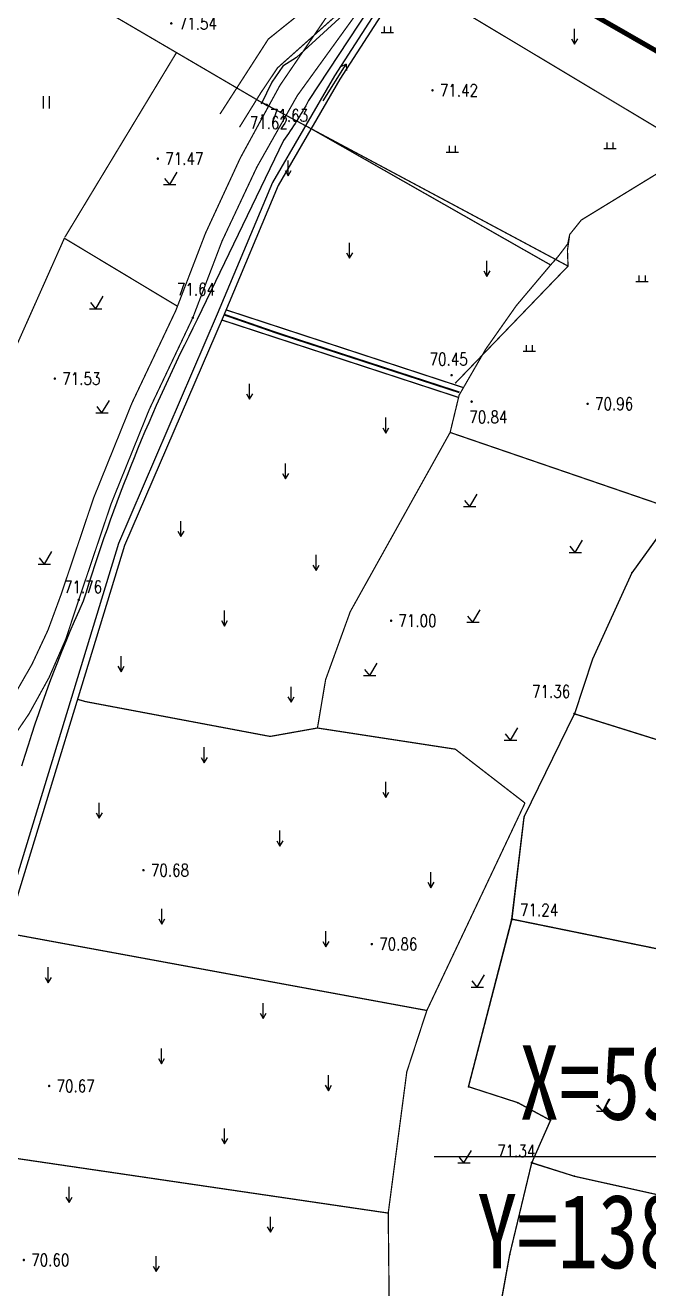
# Model space of a CAD drawing. Extents: x 10519 to 17598, y -625 to 2857.
# Drawn here: x 13756.1 to 13806.5, y 568.8 to 670.9 of the extents above; entities that cross this region are included whole.
import ezdxf
from ezdxf.enums import TextEntityAlignment as Align

# ---------------------------------------------------------------- set-up
doc = ezdxf.new("R2010")
doc.units = 0
doc.header["$MEASUREMENT"] = 0
doc.layers.get('0').update_dxf_attribs({"linetype": 'CONTINUOUS'})
for name, color, linetype in [('00000道路边线', 2, 'CONTINUOUS'), ('0000原地形', 252, 'CONTINUOUS'), ('ASSIST', 252, 'CONTINUOUS'), ('DM-坐标', 7, 'CONTINUOUS'), ('GCD', 224, 'CONTINUOUS')]:
    doc.layers.add(name, color=color, linetype=linetype)
doc.styles.add('DIMST', font='SimSun.ttf', dxfattribs={"width": 0.8})
doc.styles.add('HZ', font='txt8.shx', dxfattribs={"width": 0.8, "bigfont": 'hz.shx'})
doc.styles.add('正等线体', font='txt8.shx', dxfattribs={"width": 0.8, "bigfont": 'hz.shx'})
doc.linetypes.add('10421', pattern='A,2,[150,AAA.SHX,S=1,R=0,X=0,Y=1],1e-11', length=2)

# ---------------------------------------------------------------- blocks, each defined once
blk = doc.blocks.new('GC200')
at = {"linetype": 'Continuous', "const_width": 0.2, "flags": 128}
blk.add_lwpolyline([(-0.1, 0, 1), (0.1, 0, 1)], format="xyb", close=True, dxfattribs=at)
blk = doc.blocks.new('gc119')
for p, q in [((-1, 0), (1, 0)), ((-0.5, 1), (-0.5, 0)), ((0.5, 1), (0.5, 0))]:
    blk.add_line(p, q)
blk = doc.blocks.new('gc120')
for p, q in [((0, 0), (0, 2.5)), ((-0.5, 0.87), (0, 0)), ((0, 0), (0.5, 0.87))]:
    blk.add_line(p, q)
blk = doc.blocks.new('gc123')
for p, q in [((-1, 0), (1, 0)), ((0, 0), (-0.8, 1)), ((0, 0), (1.2, 2))]:
    blk.add_line(p, q)
blk = doc.blocks.new('gc121')
for p, q in [((-0.5, -1), (-0.5, 1)), ((0.5, -1), (0.5, 1))]:
    blk.add_line(p, q)
blk = doc.blocks.new('gc086')
for p, q in [((0, 0), (7, 0)), ((7, 0), (6.18, 0.57)), ((7, 0), (6.18, -0.57))]:
    blk.add_line(p, q)

msp = doc.modelspace()

# ---------------------------------------------------------------- linework, layer by layer
at = {"layer": '00000道路边线', "const_width": 0.4}
msp.add_lwpolyline([(13912.62, 608.3), (13365.9, 921.8)], dxfattribs=at)
at = {"layer": '0000原地形', "linetype": '10421'}
for p, q in [((13809.53, 632.82, 71.31), (13805.09, 626.65, 71.31)), ((13805.09, 626.65, 71.31), (13801.91, 619.68, 71.31)), ((13801.91, 619.68, 71.31), (13800.45, 615.27, 71.31))]:
    msp.add_line(p, q, dxfattribs=at)
at = {"layer": '0000原地形', "linetype": 'Continuous'}
for p, q in [((13796.39, 606.94, 71.27), (13800.45, 615.27, 71.27)), ((13800.45, 615.27, 71.27), (13808.95, 612.61, 71.27)), ((13795.41, 598.67, 71.27), (13796.39, 606.94, 71.27)), ((13791.9, 585.14, 71.27), (13795.41, 598.67, 71.27)), ((13823.92, 592.86, 71.26), (13795.41, 598.67, 71.26)), ((13795.89, 583.85, 71.27), (13791.9, 585.14, 71.27)), ((13798.53, 582.42, 71.27), (13795.89, 583.85, 71.27)), ((13797.01, 579, 71.27), (13798.53, 582.42, 71.27)), ((13795.23, 571.59, 71.27), (13797.01, 579, 71.27)), ((13797.01, 579, 71.27), (13800.47, 577.9, 71.27)), ((13800.47, 577.9, 71.27), (13819.38, 573.71, 71.27)), ((13794.31, 566.47, 71.27), (13795.23, 571.59, 71.27))]:
    msp.add_line(p, q, dxfattribs=at)
at = {"layer": '0000原地形'}
for p, q in [((13802.75, 583.16), (13803.25, 584.16)), ((13802.25, 583.66), (13802.75, 583.16)), ((13802.25, 583.16), (13803.25, 583.16))]:
    msp.add_line(p, q, dxfattribs=at)
at = {"layer": '0000原地形', "linetype": 'Continuous'}
for p in [(13805.09, 626.65, 71.3), (13800.45, 615.27, 71.36), (13796.39, 606.94, 71.27), (13795.41, 598.67, 71.24), (13791.9, 585.14, 71.3), (13795.89, 583.85, 71.26), (13798.53, 582.42, 71.33), (13797.01, 579, 71.34), (13800.47, 577.9, 71.29), (13795.23, 571.59, 71.47)]:
    msp.add_point(p, dxfattribs=at)
at = {"layer": 'ASSIST', "color": 252, "const_width": 0.1, "flags": 128}
for points, elevation in [([(13773.39, 662.66), (13775.14, 665.48), (13776.47, 667.46), (13785.54, 675.55), (13794.68, 689.05, 0.203334), (13795.29, 694.86), (13792.86, 699.65, -0.418359), (13794.25, 706.12), (13796.28, 707.91), (13805.47, 716.65), (13811.26, 721.39), (13819.26, 728.01), (13826.6, 737.53), (13844.85, 758.41)], 71.58), ([(13771.82, 663.73), (13775.72, 669.78), (13779.29, 672.65), (13784.43, 677.44), (13786.71, 680.45), (13792.66, 689.5, 0.203334), (13793.27, 695.32), (13790.83, 700.11, -0.361378), (13792.49, 706.44), (13794.25, 708.37), (13804.51, 717.97), (13810.33, 722.58), (13818.53, 729.56), (13825.34, 738.32), (13842.04, 758.02)], 71.55), ([(13734.1, 548.34, -0.085682), (13742.98, 570.52, 0.08694), (13748.88, 593.29), (13748.58, 600.68), (13749.69, 607.6), (13749.85, 609.04, -0.148145), (13751.1, 611.82), (13752.31, 613), (13753.36, 614.11, 0.084683), (13758.97, 624.89, -0.044105), (13768.25, 647.86, -0.050046), (13776.66, 666.04), (13784.43, 677.44), (13786.71, 680.45), (13792.66, 689.5, 0.203334), (13793.27, 695.32), (13790.83, 700.11, -0.361378), (13792.49, 706.44), (13794.25, 708.37), (13804.51, 717.97), (13810.33, 722.58), (13818.53, 729.56), (13821.2, 732.99)], 72.21), ([(13798.53, 651.53, 0.066085), (13791.14, 641.02), (13790.41, 638), (13782.34, 623.52), (13780.35, 618.03), (13779.69, 614.12)], 71.27)]:
    msp.add_lwpolyline(points, format="xyb", dxfattribs=dict(at, elevation=elevation))
at = {"layer": 'ASSIST', "color": 252, "flags": 128}
for points, format in [([(13821.2, 730.53, 0.1, 0.1, 0), (13819.26, 728.01, 0.1, 0.1, 0), (13811.26, 721.39, 0.1, 0.1, 0), (13805.47, 716.65, 0.1, 0.1, 0), (13796.28, 707.91, 0.1, 0.1, 0), (13794.25, 706.12, 0.1, 0.1, 0.418359), (13792.86, 699.65, 0.1, 0.1, 0), (13795.29, 694.86, 0.1, 0.1, -0.203334), (13794.68, 689.05, 0.1, 0.1, 0), (13785.54, 675.55, 0.1, 0.1, 0), (13785.51, 675.52, 0.1, 0.1, 0), (13785.38, 675.34, 0.1, 0.1, 0), (13778.06, 665.21, 0.1, 0.1, 0.056511), (13769.62, 647.27, 0.1, 0.1, 0.044266), (13760.4, 624.47, 0.1, 0.1, -0.11671), (13752.35, 609.89, 0.1, 0.1, 0.138399), (13750.37, 593.34, 0.1, 0.1, -0.087714), (13744.32, 569.87, 0.1, 0.1, 0.085791), (13732.11, 531.4, 0.1, 0.1, 0.015632)], "xyseb"), ([(13820.95, 730.01), (13819.42, 728.01), (13811.26, 721.39), (13805.47, 716.65), (13794.25, 706.12), (13793.48, 705.36), (13792.27, 703.42), (13792.55, 701.05), (13796.5, 694.63), (13795.8, 691.59), (13795.3, 690.01), (13794.68, 689.05), (13788.81, 679.35), (13786.27, 675.91), (13786.27, 675.91), (13786.27, 675.91), (13778.97, 664.81, -0.034213), (13776.94, 661.58), (13769.98, 647.12, 0.044309), (13760.77, 624.36, 0.035647), (13755.79, 611.04, 0.024301)], "xyb"), ([(13784.91, 551.44, 0.1, 0.1, 0), (13784.91, 551.44, 0.1, 0.1, 0), (13785.57, 559.44, 0.1, 0.1, 0), (13785.41, 574.93, 0.1, 0.1, 0), (13786.91, 586.35, 0.1, 0.1, 0), (13788.53, 591.3, 0.1, 0.1, 0), (13796.46, 608.06, 0, 0, 0)], "xyseb")]:
    msp.add_lwpolyline(points, format=format, dxfattribs=at)
for points, const_width in [([(13790.82, 641.97), (13799.94, 651.44), (13799.89, 652.7), (13800.07, 653.99), (13801.01, 655.16), (13810.19, 660.78), (13811.4, 661.35), (13812.96, 661.7), (13818.67, 663.22), (13820.04, 663.41), (13829.42, 676.05), (13831.59, 683.81), (13836.55, 693.02), (13846.58, 709.59), (13848.09, 711.99)], 0.1), ([(13799.94, 651.44), (13775.21, 664.66)], 0.1), ([(13798.53, 651.53), (13799.1, 652.17), (13799.5, 652.69), (13799.92, 653.25), (13800.07, 653.99), (13801.01, 655.16), (13810.19, 660.78), (13811.4, 661.35), (13812.96, 661.7), (13818.67, 663.22), (13820.04, 663.41), (13820.95, 664.64)], 0.1), ([(13798.53, 651.53), (13779.18, 662.54)], 0.1), ([(13772.15, 647.52), (13776.5, 646.01), (13791.16, 641.24)], 0.15), ([(13791.09, 640.83), (13771.95, 647.09)], 0.1), ([(13796.46, 608.06), (13790.83, 612.41), (13779.69, 614.12), (13775.87, 613.44), (13760.92, 616.26), (13760.31, 616.44)], 0.1)]:
    msp.add_lwpolyline(points, dxfattribs=dict(at, const_width=const_width))
at = {"layer": 'ASSIST', "color": 252, "elevation": 71.68, "flags": 128}
for points in [[(13802.44, 700.91), (13794.86, 688.19), (13781.07, 666.81), (13776.07, 658.19), (13771.59, 647.55), (13763.62, 629.04), (13754.06, 597.7), (13748.94, 580.37), (13746.61, 572.97), (13743.97, 566.58), (13739.31, 554.39), (13735.95, 545.15), (13732.76, 525.07), (13731.22, 509.98), (13731.36, 501.09), (13733, 479.56)], [(13802.88, 700.65), (13795.29, 687.92), (13781.5, 666.55), (13776.52, 657.96), (13772.06, 647.35), (13764.09, 628.86), (13754.55, 597.56), (13749.42, 580.22), (13747.09, 572.8), (13744.44, 566.39)]]:
    msp.add_lwpolyline(points, dxfattribs=at)
at = {"layer": 'ASSIST', "color": 252, "const_width": 0.1, "flags": 128}
for points, elevation in [([(13775.69, 664.36), (13757.4, 675.07), (13746.85, 689.43), (13740.47, 696.79), (13737.68, 698.69), (13737.35, 698.72)], 71.8), ([(13810.19, 660.78), (13785.54, 675.55)], 70.76), ([(13759.28, 653.77), (13768.3, 668.69)], 71.81), ([(13733.52, 642.91), (13752.96, 639.96), (13755.03, 644.24), (13759.24, 653.69), (13768.37, 648.2)], 71.72), ([(13772.29, 647.91), (13791.43, 641.64)], 70.71), ([(13808.73, 631.72), (13790.41, 638)], 70.96), ([(13797.01, 579), (13798.53, 582.42), (13795.89, 583.85), (13791.9, 585.14), (13795.41, 598.67), (13796.39, 606.94), (13800.45, 615.27), (13808.95, 612.61), (13808.44, 610.1), (13817.38, 608.39), (13835.8, 604.89)], 71.27), ([(13797.01, 579), (13798.53, 582.42), (13795.89, 583.85), (13791.9, 585.14), (13795.41, 598.67), (13796.39, 606.94), (13800.45, 615.27), (13808.95, 612.61), (13808.44, 610.1), (13817.38, 608.39), (13820.95, 607.71)], 71.27), ([(13848.71, 586.25), (13838.62, 589.03), (13823.92, 592.86), (13795.41, 598.67)], 71.26), ([(13820.95, 593.47), (13795.41, 598.67)], 71.26), ([(13754.55, 597.56), (13788.53, 591.3)], 71.12), ([(13749.42, 580.22), (13785.41, 574.93)], 71.24), ([(13794.31, 566.47), (13795.23, 571.59), (13797.01, 579), (13800.47, 577.9), (13819.38, 573.71)], 71.27)]:
    msp.add_lwpolyline(points, dxfattribs=dict(at, elevation=elevation))
at = {"layer": 'ASSIST', "color": 252, "flags": 128}
for points in [[(13782.68, 672.57), (13778.01, 668.28), (13776.88, 667.58), (13776, 666.31), (13775.14, 664.52)], [(13822.02, 652.82), (13817.93, 645.23), (13809.53, 632.82), (13805.09, 626.65), (13801.91, 619.68), (13800.45, 615.27)]]:
    msp.add_lwpolyline(points, dxfattribs=at)
at = {"layer": 'ASSIST', "color": 252, "elevation": 71.31}
msp.add_lwpolyline([(13820.95, 650.83), (13817.93, 645.23), (13809.53, 632.82), (13805.09, 626.65), (13801.91, 619.68), (13800.45, 615.27)], dxfattribs=at)
at = {"layer": 'DM-坐标', "linetype": 'ByBlock'}
msp.add_line((13832.99, 579.47), (13789.12, 579.47), dxfattribs=at)

# ---------------------------------------------------------------- block references
at = {"layer": 'ASSIST', "color": 252}
ref = msp.add_blockref('GC200', (13767.88, 671.05, 71.54), dxfattribs=dict(at, xscale=0.5, yscale=0.5, zscale=0.5))
ref.add_attrib('height', '71.54', dxfattribs={"layer": 'GCD', "linetype": 'Continuous', "height": 1, "style": 'HZ', "width": 0.8}).set_placement((13768.48, 671.05, 71.54), align=Align.MIDDLE_LEFT)
at = {"layer": 'ASSIST', "color": 252, "xscale": 0.5, "yscale": 0.5}
for name, p in [('gc119', (13785.33, 670.3)), ('gc120', (13800.47, 669.36)), ('gc121', (13757.8, 664.67)), ('gc119', (13790.58, 660.65)), ('gc119', (13803.32, 660.93)), ('gc120', (13777.32, 658.72)), ('gc123', (13767.76, 658.02)), ('gc120', (13782.29, 652.07)), ('gc120', (13793.39, 650.61)), ('gc119', (13805.92, 650.19)), ('gc123', (13761.77, 648)), ('gc119', (13796.8, 644.56)), ('gc120', (13774.21, 640.68)), ('gc123', (13762.28, 639.59)), ('gc120', (13785.22, 637.95)), ('gc120', (13777.12, 634.25)), ('gc123', (13792, 632.01)), ('gc120', (13768.66, 629.58)), ('gc123', (13800.52, 628.3)), ('gc123', (13757.63, 627.37)), ('gc120', (13779.58, 626.85)), ('gc120', (13772.18, 622.36)), ('gc123', (13792.25, 622.66)), ('gc120', (13763.82, 618.67)), ('gc123', (13783.91, 618.36)), ('gc120', (13777.56, 616.2)), ('gc123', (13795.29, 613.14)), ('gc120', (13770.55, 611.31)), ('gc120', (13785.22, 608.51)), ('gc120', (13762.06, 606.83)), ('gc120', (13776.66, 604.58)), ('gc120', (13788.86, 601.22)), ('gc120', (13767.12, 598.27)), ('gc120', (13780.38, 596.45)), ('gc120', (13757.94, 593.54)), ('gc123', (13792.6, 593.19)), ('gc120', (13775.3, 590.65)), ('gc120', (13767.09, 586.98)), ('gc120', (13780.57, 584.82)), ('gc123', (13802.75, 583.16)), ('gc120', (13772.19, 580.52)), ('gc123', (13791.53, 578.98)), ('gc120', (13759.62, 575.79)), ('gc120', (13775.89, 573.38)), ('gc120', (13766.67, 570.2))]:
    msp.add_blockref(name, p, dxfattribs=at)
at = {"layer": 'ASSIST', "color": 252, "xscale": 0.5, "yscale": 0.5, "zscale": 0.5, "rotation": 57.77959035129012}
msp.add_blockref('gc086', (13780.15, 664.78), dxfattribs=at)
at = {"layer": 'ASSIST', "color": 252}
ref = msp.add_blockref('GC200', (13788.98, 665.64, 71.42), dxfattribs=dict(at, xscale=0.5, yscale=0.5, zscale=0.5))
ref.add_attrib('height', '71.42', dxfattribs={"layer": 'GCD', "linetype": 'Continuous', "height": 1, "style": 'HZ', "width": 0.8}).set_placement((13789.58, 665.64, 71.42), align=Align.MIDDLE_LEFT)
ref = msp.add_blockref('GC200', (13775.59, 664.47, 71.62), dxfattribs=dict(at, xscale=0.5, yscale=0.5, zscale=0.5))
ref.add_attrib('height', '71.62', dxfattribs={"layer": 'GCD', "linetype": 'Continuous', "height": 1, "style": 'HZ', "width": 0.8}).set_placement((13774.22, 663.02, 71.62), align=Align.MIDDLE_LEFT)
ref = msp.add_blockref('GC200', (13775.25, 663.61, 71.63), dxfattribs=dict(at, xscale=0.5, yscale=0.5, zscale=0.5))
ref.add_attrib('height', '71.63', dxfattribs={"layer": 'GCD', "linetype": 'Continuous', "height": 1, "style": 'HZ', "width": 0.8}).set_placement((13775.85, 663.61, 71.63), align=Align.MIDDLE_LEFT)
ref = msp.add_blockref('GC200', (13766.79, 660.12, 71.47), dxfattribs=dict(at, xscale=0.5, yscale=0.5, zscale=0.5))
ref.add_attrib('height', '71.47', dxfattribs={"layer": 'GCD', "linetype": 'Continuous', "height": 1, "style": 'HZ', "width": 0.8}).set_placement((13767.39, 660.12, 71.47), align=Align.MIDDLE_LEFT)
ref = msp.add_blockref('GC200', (13769.62, 647.27, 71.64), dxfattribs=dict(at, xscale=0.5, yscale=0.5, zscale=0.5))
ref.add_attrib('height', '71.64', dxfattribs={"layer": 'GCD', "linetype": 'Continuous', "height": 1, "style": 'HZ', "width": 0.8}).set_placement((13768.33, 649.57, 71.64), align=Align.MIDDLE_LEFT)
ref = msp.add_blockref('GC200', (13790.53, 642.62, 70.45), dxfattribs=dict(at, xscale=0.5, yscale=0.5, zscale=0.5))
ref.add_attrib('height', '70.45', dxfattribs={"layer": 'GCD', "linetype": 'Continuous', "height": 1, "style": 'HZ', "width": 0.8}).set_placement((13788.75, 643.92, 70.45), align=Align.MIDDLE_LEFT)
ref = msp.add_blockref('GC200', (13758.47, 642.35, 71.53), dxfattribs=dict(at, xscale=0.5, yscale=0.5, zscale=0.5))
ref.add_attrib('height', '71.53', dxfattribs={"layer": 'GCD', "linetype": 'Continuous', "height": 1, "style": 'HZ', "width": 0.8}).set_placement((13759.07, 642.35, 71.53), align=Align.MIDDLE_LEFT)
ref = msp.add_blockref('GC200', (13792.15, 640.49, 70.84), dxfattribs=dict(at, xscale=0.5, yscale=0.5, zscale=0.5))
ref.add_attrib('height', '70.84', dxfattribs={"layer": 'GCD', "linetype": 'Continuous', "height": 1, "style": 'HZ', "width": 0.8}).set_placement((13791.96, 639.25, 70.84), align=Align.MIDDLE_LEFT)
ref = msp.add_blockref('GC200', (13801.52, 640.31, 70.96), dxfattribs=dict(at, xscale=0.5, yscale=0.5, zscale=0.5))
ref.add_attrib('height', '70.96', dxfattribs={"layer": 'GCD', "linetype": 'Continuous', "height": 1, "style": 'HZ', "width": 0.8}).set_placement((13802.12, 640.31, 70.96), align=Align.MIDDLE_LEFT)
ref = msp.add_blockref('GC200', (13760.4, 624.47, 71.76), dxfattribs=dict(at, xscale=0.5, yscale=0.5, zscale=0.5))
ref.add_attrib('height', '71.76', dxfattribs={"layer": 'GCD', "linetype": 'Continuous', "height": 1, "style": 'HZ', "width": 0.8}).set_placement((13759.2, 625.52, 71.76), align=Align.MIDDLE_LEFT)
ref = msp.add_blockref('GC200', (13785.64, 622.79, 71), dxfattribs=dict(at, xscale=0.5, yscale=0.5, zscale=0.5))
ref.add_attrib('height', '71.00', dxfattribs={"layer": 'GCD', "linetype": 'Continuous', "height": 1, "style": 'HZ', "width": 0.8}).set_placement((13786.23, 622.79, 71), align=Align.MIDDLE_LEFT)
ref = msp.add_blockref('GC200', (13800.45, 615.27, 71.36), dxfattribs=dict(at, xscale=0.5, yscale=0.5, zscale=0.5))
ref.add_attrib('height', '71.36', dxfattribs={"layer": 'GCD', "linetype": 'Continuous', "height": 1, "style": '正等线体', "width": 0.8}).set_placement((13797.03, 617.07, 71.36), align=Align.MIDDLE_LEFT)
ref = msp.add_blockref('GC200', (13765.63, 602.63, 70.68), dxfattribs=dict(at, xscale=0.5, yscale=0.5, zscale=0.5))
ref.add_attrib('height', '70.68', dxfattribs={"layer": 'GCD', "linetype": 'Continuous', "height": 1, "style": 'HZ', "width": 0.8}).set_placement((13766.23, 602.63, 70.68), align=Align.MIDDLE_LEFT)
ref = msp.add_blockref('GC200', (13795.41, 598.67, 71.24), dxfattribs=dict(at, xscale=0.5, yscale=0.5, zscale=0.5))
ref.add_attrib('height', '71.24', dxfattribs={"layer": 'GCD', "linetype": 'Continuous', "height": 1, "style": '正等线体', "width": 0.8}).set_placement((13796.06, 599.42, 71.24), align=Align.MIDDLE_LEFT)
ref = msp.add_blockref('GC200', (13784.08, 596.66, 70.86), dxfattribs=dict(at, xscale=0.5, yscale=0.5, zscale=0.5))
ref.add_attrib('height', '70.86', dxfattribs={"layer": 'GCD', "linetype": 'Continuous', "height": 1, "style": 'HZ', "width": 0.8}).set_placement((13784.68, 596.66, 70.86), align=Align.MIDDLE_LEFT)
ref = msp.add_blockref('GC200', (13758.01, 585.2, 70.67), dxfattribs=dict(at, xscale=0.5, yscale=0.5, zscale=0.5))
ref.add_attrib('height', '70.67', dxfattribs={"layer": 'GCD', "linetype": 'Continuous', "height": 1, "style": 'HZ', "width": 0.8}).set_placement((13758.61, 585.2, 70.67), align=Align.MIDDLE_LEFT)
ref = msp.add_blockref('GC200', (13797.01, 579, 71.34), dxfattribs=dict(at, xscale=0.5, yscale=0.5, zscale=0.5))
ref.add_attrib('height', '71.34', dxfattribs={"layer": 'GCD', "linetype": 'Continuous', "height": 1, "style": '正等线体', "width": 0.8}).set_placement((13794.21, 579.95, 71.34), align=Align.MIDDLE_LEFT)
ref = msp.add_blockref('GC200', (13755.96, 571.14, 70.6), dxfattribs=dict(at, xscale=0.5, yscale=0.5, zscale=0.5))
ref.add_attrib('height', '70.60', dxfattribs={"layer": 'GCD', "linetype": 'Continuous', "height": 1, "style": 'HZ', "width": 0.8}).set_placement((13756.56, 571.14, 70.6), align=Align.MIDDLE_LEFT)
at = {"layer": 'GCD', "linetype": 'Continuous'}
ref = msp.add_blockref('GC200', (13800.45, 615.27, 71.36), dxfattribs=dict(at, xscale=0.5, yscale=0.5, zscale=0.5))
ref.add_attrib('height', '71.36', dxfattribs={"linetype": 'Continuous', "height": 1, "style": '正等线体', "width": 0.8}).set_placement((13797.03, 617.07, 71.36), align=Align.MIDDLE_LEFT)
ref = msp.add_blockref('GC200', (13795.41, 598.67, 71.24), dxfattribs=dict(at, xscale=0.5, yscale=0.5, zscale=0.5))
ref.add_attrib('height', '71.24', dxfattribs={"linetype": 'Continuous', "height": 1, "style": '正等线体', "width": 0.8}).set_placement((13796.06, 599.42, 71.24), align=Align.MIDDLE_LEFT)
ref = msp.add_blockref('GC200', (13797.01, 579, 71.34), dxfattribs=dict(at, xscale=0.5, yscale=0.5, zscale=0.5))
ref.add_attrib('height', '71.34', dxfattribs={"linetype": 'Continuous', "height": 1, "style": '正等线体', "width": 0.8}).set_placement((13794.21, 579.95, 71.34), align=Align.MIDDLE_LEFT)

# ---------------------------------------------------------------- texts
at = {"layer": 'DM-坐标', "linetype": 'ByBlock', "style": 'DIMST', "width": 0.8}
for s, p in [('X=593.138', (13795.99, 582.47)), ('Y=13860.135', (13792.58, 570.47))]:
    msp.add_text(s, height=6, dxfattribs=at).set_placement(p)

doc.saveas('drawing.dxf')
